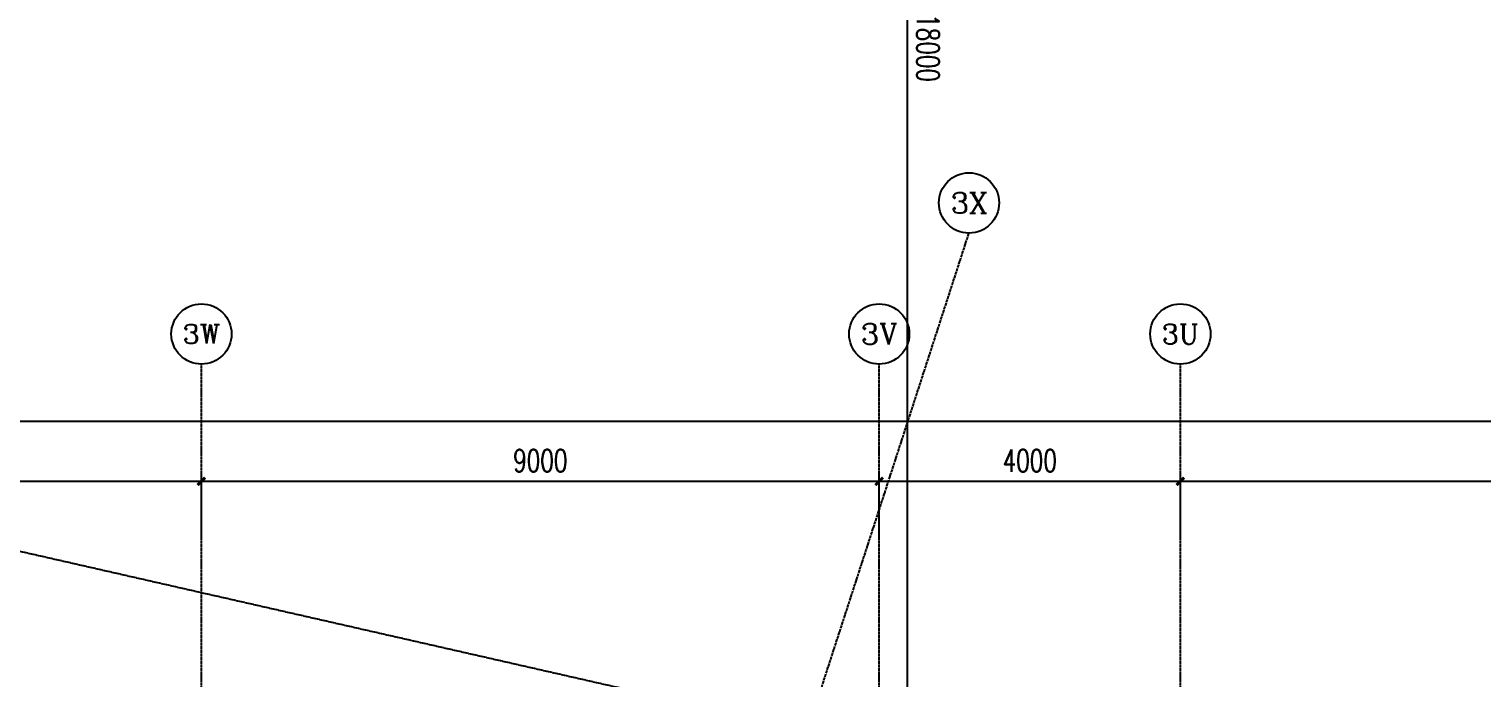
# Model space of a CAD drawing. Extents: x -954573 to 446329, y 489853 to 1226784.
# Drawn here: x -306143 to -286850, y 622057 to 630673 of the extents above; entities that cross this region are included whole.
import ezdxf
from ezdxf.enums import TextEntityAlignment as Align

# ---------------------------------------------------------------- set-up
doc = ezdxf.new("R2010")
doc.units = 0
doc.header["$LTSCALE"] = 10
doc.header["$MEASUREMENT"] = 0
doc.linetypes.add('10平面$0$DOTE', pattern=[2.42, 2, -0.2, 0.02, -0.2])
doc.layers.get('Defpoints').update_dxf_attribs({"color": 210})
for name, color, linetype in [('10平面$0$A-AXIS-D', 8, 'Continuous'), ('10平面$0$A-AXIS-DOTE', 8, '10平面$0$DOTE'), ('10平面$0$AS-WALL', 8, 'Continuous'), ('10平面$0$PUB_TEXT', 8, 'Continuous'), ('A-LIN-V', 9, 'Continuous')]:
    doc.layers.add(name, color=color, linetype=linetype)
doc.styles.add('10平面$0$_TCH_AXIS', font='COMPLEX', dxfattribs={"bigfont": 'GBCBIG'})
doc.styles.add('10平面$0$_TCH_DIM_T3', font='SIMPLEX', dxfattribs={"width": 0.705882, "bigfont": 'GBCBIG'})
doc.dimstyles.new('10平面$0$_TCH_ARCH&&100', dxfattribs={"dimtxt": 297.5, "dimasz": 100, "dimexe": 100, "dimexo": 100, "dimgap": 126.25, "dimtad": 1, "dimdec": 0, "dimzin": 0, "dimdsep": 46, "dimtxsty": '10平面$0$_TCH_DIM_T3', "dimblk": '10平面$0$_ArchTick', "dimcen": 0.09, "dimclrt": 7, "dimazin": 2, "dimtfac": 1, "dimtdec": 0, "dimtix": 1, "dimtmove": 2, "dimatfit": 3, "dimfxl": 0, "dimtolj": 1, "dimtzin": 0, "dimarcsym": 0})

# ---------------------------------------------------------------- blocks, each defined once
blk = doc.blocks.new('10平面$0$_ArchTick')
at = {"color": 0, "linetype": 'ByBlock', "const_width": 0.4}
blk.add_lwpolyline([(-0.5, -0.5), (0.5, 0.5)], dxfattribs=at)
blk = doc.blocks.new('*D2905')
at = {"layer": '10平面$0$A-AXIS-D', "color": 0, "lineweight": -2}
for p, q in [((-73024, -165400), (-73846, -165400)), ((-73746, -165400), (-73746, -183400)), ((-73024, -183400), (-73846, -183400))]:
    blk.add_line(p, q, dxfattribs=at)
at = {"layer": 'Defpoints', "color": 0}
for p in [(-72924, -165400), (-73746, -183400), (-72924, -183400)]:
    blk.add_point(p, dxfattribs=at)
at = {"layer": '10平面$0$A-AXIS-D', "color": 0, "lineweight": -2, "xscale": 100, "yscale": 100, "zscale": 100}
for p, rotation in [((-73746, -165400), 90), ((-73746, -183400), 270)]:
    blk.add_blockref('10平面$0$_ArchTick', p, dxfattribs=dict(at, rotation=rotation))
at = {"layer": '10平面$0$A-AXIS-D', "color": 7, "insert": (-73471, -174400), "char_height": 297.5, "attachment_point": 5, "rotation": 270, "style": '10平面$0$_TCH_DIM_T3'}
blk.add_mtext('\\A1;18000', dxfattribs=at)
blk = doc.blocks.new('*D3089')
at = {"layer": '10平面$0$A-AXIS-D', "color": 0, "lineweight": -2}
for p, q in [((-92118, -180910), (-92118, -180052)), ((-92118, -180152), (-83118, -180152)), ((-83118, -180910), (-83118, -180052))]:
    blk.add_line(p, q, dxfattribs=at)
at = {"layer": 'Defpoints', "color": 0}
for p in [(-83118, -180152), (-92118, -181010), (-83118, -181010)]:
    blk.add_point(p, dxfattribs=at)
at = {"layer": '10平面$0$A-AXIS-D', "color": 0, "lineweight": -2, "xscale": 100, "yscale": 100, "zscale": 100, "rotation": 180}
blk.add_blockref('10平面$0$_ArchTick', (-92118, -180152), dxfattribs=at)
at = {"layer": '10平面$0$A-AXIS-D', "color": 0, "lineweight": -2, "xscale": 100, "yscale": 100, "zscale": 100}
blk.add_blockref('10平面$0$_ArchTick', (-83118, -180152), dxfattribs=at)
at = {"layer": '10平面$0$A-AXIS-D', "color": 7, "insert": (-87618, -179877), "char_height": 297.5, "attachment_point": 5, "style": '10平面$0$_TCH_DIM_T3'}
blk.add_mtext('\\A1;9000', dxfattribs=at)
blk = doc.blocks.new('*D3090')
at = {"layer": '10平面$0$A-AXIS-D', "color": 0, "lineweight": -2}
for p, q in [((-83118, -180910), (-83118, -180052)), ((-83118, -180152), (-74118, -180152)), ((-74118, -180910), (-74118, -180052))]:
    blk.add_line(p, q, dxfattribs=at)
at = {"layer": 'Defpoints', "color": 0}
for p in [(-74118, -180152), (-83118, -181010), (-74118, -181010)]:
    blk.add_point(p, dxfattribs=at)
at = {"layer": '10平面$0$A-AXIS-D', "color": 0, "lineweight": -2, "xscale": 100, "yscale": 100, "zscale": 100, "rotation": 180}
blk.add_blockref('10平面$0$_ArchTick', (-83118, -180152), dxfattribs=at)
at = {"layer": '10平面$0$A-AXIS-D', "color": 0, "lineweight": -2, "xscale": 100, "yscale": 100, "zscale": 100}
blk.add_blockref('10平面$0$_ArchTick', (-74118, -180152), dxfattribs=at)
at = {"layer": '10平面$0$A-AXIS-D', "color": 7, "insert": (-78618, -179877), "char_height": 297.5, "attachment_point": 5, "style": '10平面$0$_TCH_DIM_T3'}
blk.add_mtext('\\A1;9000', dxfattribs=at)
blk = doc.blocks.new('*D3091')
at = {"layer": '10平面$0$A-AXIS-D', "color": 0, "lineweight": -2}
for p, q in [((-74118, -180910), (-74118, -180052)), ((-74118, -180152), (-70118, -180152)), ((-70118, -180910), (-70118, -180052))]:
    blk.add_line(p, q, dxfattribs=at)
at = {"layer": 'Defpoints', "color": 0}
for p in [(-70118, -180152), (-74118, -181010), (-70118, -181010)]:
    blk.add_point(p, dxfattribs=at)
at = {"layer": '10平面$0$A-AXIS-D', "color": 0, "lineweight": -2, "xscale": 100, "yscale": 100, "zscale": 100, "rotation": 180}
blk.add_blockref('10平面$0$_ArchTick', (-74118, -180152), dxfattribs=at)
at = {"layer": '10平面$0$A-AXIS-D', "color": 0, "lineweight": -2, "xscale": 100, "yscale": 100, "zscale": 100}
blk.add_blockref('10平面$0$_ArchTick', (-70118, -180152), dxfattribs=at)
at = {"layer": '10平面$0$A-AXIS-D', "color": 7, "insert": (-72118, -179877), "char_height": 297.5, "attachment_point": 5, "style": '10平面$0$_TCH_DIM_T3'}
blk.add_mtext('\\A1;4000', dxfattribs=at)
blk = doc.blocks.new('*D3092')
at = {"layer": '10平面$0$A-AXIS-D', "color": 0, "lineweight": -2}
for p, q in [((-70118, -180910), (-70118, -180052)), ((-70118, -180152), (-61118, -180152)), ((-61118, -180910), (-61118, -180052))]:
    blk.add_line(p, q, dxfattribs=at)
at = {"layer": 'Defpoints', "color": 0}
for p in [(-61118, -180152), (-70118, -181010), (-61118, -181010)]:
    blk.add_point(p, dxfattribs=at)
at = {"layer": '10平面$0$A-AXIS-D', "color": 0, "lineweight": -2, "xscale": 100, "yscale": 100, "zscale": 100, "rotation": 180}
blk.add_blockref('10平面$0$_ArchTick', (-70118, -180152), dxfattribs=at)
at = {"layer": '10平面$0$A-AXIS-D', "color": 0, "lineweight": -2, "xscale": 100, "yscale": 100, "zscale": 100}
blk.add_blockref('10平面$0$_ArchTick', (-61118, -180152), dxfattribs=at)
at = {"layer": '10平面$0$A-AXIS-D', "color": 7, "insert": (-65618, -179877), "char_height": 297.5, "attachment_point": 5, "style": '10平面$0$_TCH_DIM_T3'}
blk.add_mtext('\\A1;9000', dxfattribs=at)
blk = doc.blocks.new('*D3111')
at = {"layer": '10平面$0$A-AXIS-D', "color": 0, "lineweight": -2}
for p, q in [((-93018, -180810), (-93018, -179252)), ((-93018, -179352), (92682, -179352)), ((92682, -180810), (92682, -179252))]:
    blk.add_line(p, q, dxfattribs=at)
at = {"layer": 'Defpoints', "color": 0}
for p in [(92682, -179352), (-93018, -180910), (92682, -180910)]:
    blk.add_point(p, dxfattribs=at)
at = {"layer": '10平面$0$A-AXIS-D', "color": 0, "lineweight": -2, "xscale": 100, "yscale": 100, "zscale": 100, "rotation": 180}
blk.add_blockref('10平面$0$_ArchTick', (-93018, -179352), dxfattribs=at)
at = {"layer": '10平面$0$A-AXIS-D', "color": 0, "lineweight": -2, "xscale": 100, "yscale": 100, "zscale": 100}
blk.add_blockref('10平面$0$_ArchTick', (92682, -179352), dxfattribs=at)
at = {"layer": '10平面$0$A-AXIS-D', "color": 7, "insert": (-168, -179077), "char_height": 297.5, "attachment_point": 5, "style": '10平面$0$_TCH_DIM_T3'}
blk.add_mtext('\\A1;185700', dxfattribs=at)
blk = doc.blocks.new('10平面$0$dote')
at = {"layer": '10平面$0$A-AXIS-D'}
for centre in [(-72924.8, -176455.6), (-83117.8, -178196), (-74117.8, -178196), (-70117.8, -178196)]:
    blk.add_circle(centre, 400, dxfattribs=at)
at = {"layer": '10平面$0$A-AXIS-DOTE', "ltscale": 2}
for p, q in [((-83117.8, -264080), (-83117.8, -178596)), ((-74117.8, -264080), (-74117.8, -178596)), ((-70117.8, -264080), (-70117.8, -178600))]:
    blk.add_line(p, q, dxfattribs=at)
blk.add_lwpolyline([(-94568.7, -243562.8), (-72924.8, -176855.6)], dxfattribs=at)
at = {"layer": '10平面$0$PUB_TEXT', "style": '10平面$0$_TCH_AXIS'}
for s, height, p, p2 in [('3X', 276.42, (-73168.3, -176593.8), (-72681.2, -176593.8)), ('3W', 255.29, (-83367, -178323.7), (-82868.6, -178323.7)), ('3V', 276.42, (-74361.3, -178334.2), (-73874.3, -178334.2)), ('3U', 265.5, (-70364.3, -178328.8), (-69871.3, -178328.8))]:
    blk.add_text(s, height=height, dxfattribs=at).set_placement(p, p2, align=Align.FIT)
at = {"layer": '10平面$0$A-AXIS-D'}
dim = blk.add_linear_dim(base=(-73746.2, -183400), p1=(-72924, -165400), p2=(-72924, -183400), angle=270, dimstyle='10平面$0$_TCH_ARCH&&100', override={"dimgap": 0}, dxfattribs=at)
dim.commit()
dim.dimension.update_dxf_attribs({"geometry": '*D2905', "text_midpoint": (-73471.2, -174400), "dimtype": 129, "text_rotation": 270})
for base, p1, p2, picture, middle in [((92682.2, -179352.2), (-93017.8, -180910.2), (92682.2, -180910.2), '*D3111', (-167.8, -179077.2)), ((-83117.8, -180152.2), (-92117.8, -181010.2), (-83117.8, -181010.2), '*D3089', (-87617.8, -179877.2)), ((-74117.8, -180152.2), (-83117.8, -181010.2), (-74117.8, -181010.2), '*D3090', (-78617.8, -179877.2)), ((-70117.8, -180152.2), (-74117.8, -181010.2), (-70117.8, -181010.2), '*D3091', (-72117.8, -179877.2)), ((-61117.8, -180152.2), (-70117.8, -181010.2), (-61117.8, -181010.2), '*D3092', (-65617.8, -179877.2))]:
    dim = blk.add_linear_dim(base=base, p1=p1, p2=p2, angle=0, dimstyle='10平面$0$_TCH_ARCH&&100', override={"dimgap": 0}, dxfattribs=at)
    dim.commit()
    dim.dimension.update_dxf_attribs({"geometry": picture, "text_midpoint": middle, "dimtype": 129})
blk = doc.blocks.new('10平面')
at = {"layer": '10平面$0$A-AXIS-DOTE'}
blk.add_line((-308329.1, 624210.1), (-294754.2, 621120), dxfattribs=at)
at = {"layer": '10平面$0$AS-WALL'}
blk.add_blockref('10平面$0$dote', (-220736.4, 804820), dxfattribs=at)

msp = doc.modelspace()

# ---------------------------------------------------------------- block references
at = {"layer": 'A-LIN-V'}
msp.add_blockref('10平面', (0, 0), dxfattribs=at)

doc.saveas('drawing.dxf')
